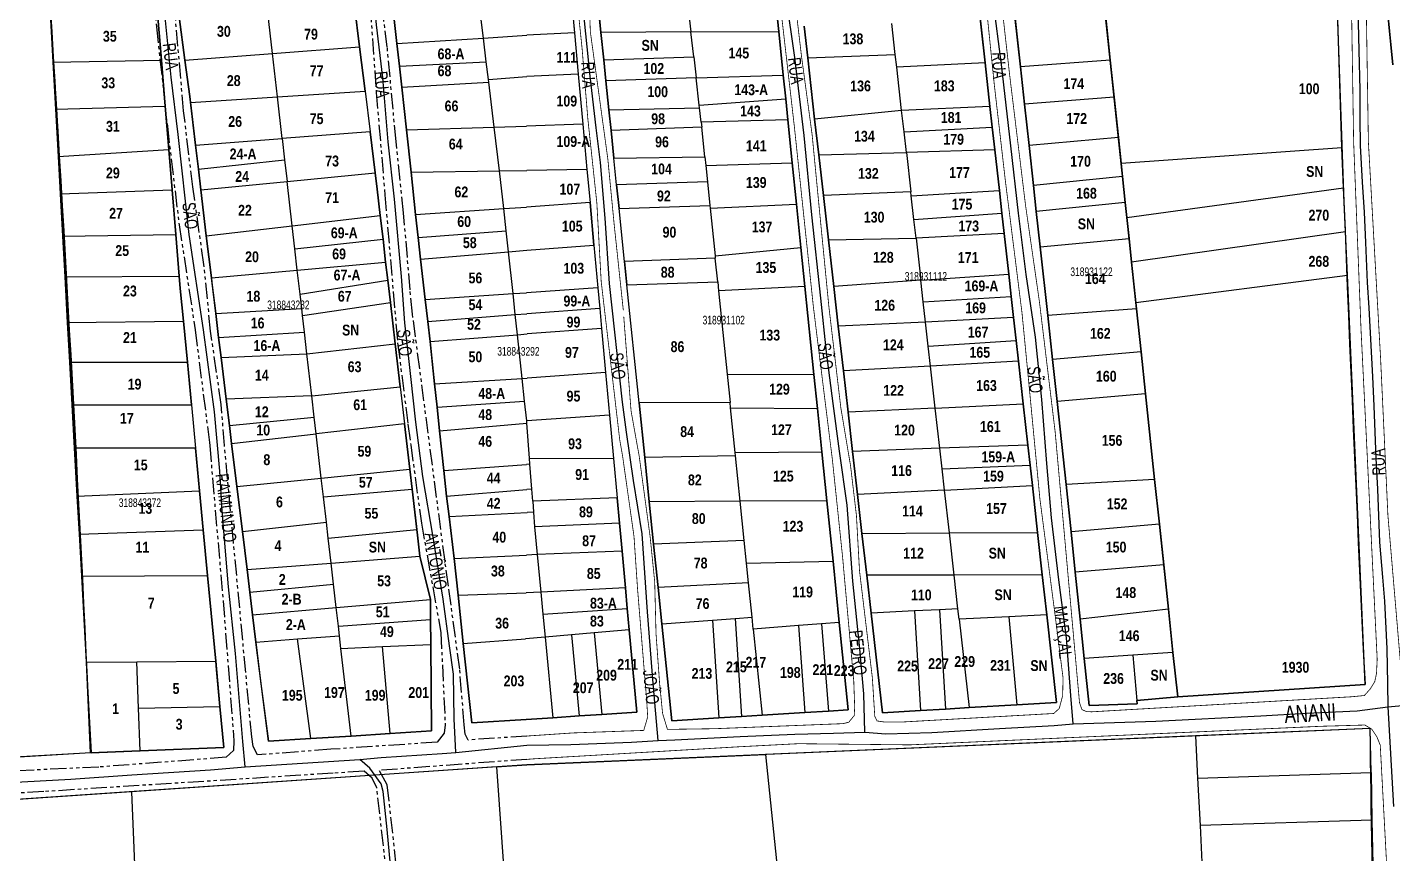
# Model space of a CAD drawing. Extents: x 204834 to 208707, y 4853033 to 4855981.
# Drawn here: x 206840 to 207156, y 4854314 to 4854505.3 of the extents above; entities that cross this region are included whole.
import ezdxf
from ezdxf.enums import TextEntityAlignment as Align

# ---------------------------------------------------------------- set-up
doc = ezdxf.new("R2010")
doc.units = 0
doc.header["$LTSCALE"] = 1.5
doc.header["$MEASUREMENT"] = 0
doc.linetypes.add('PHANTOMX2', pattern=[5, 2.5, -0.5, 0.5, -0.5, 0.5, -0.5])
for name, color, linetype in [('CD-MALHA-LOTES', 40, 'CONTINUOUS'), ('CD_TXT_QUADRA', 7, 'CONTINUOUS'), ('RU-QUADRAS', 6, 'CONTINUOUS'), ('SV-EIXO-RUA-N-PAV', 6, 'CONTINUOUS'), ('SV-RUA-NAO-PAV-S-GUIA-C-GUIA', 7, 'PHANTOMX2'), ('SV-TXT-RUA-N-PAV-S-GUIA-C-GUIA', 7, 'CONTINUOUS'), ('Th_NmrPort', 7, 'CONTINUOUS')]:
    doc.layers.add(name, color=color, linetype=linetype)
doc.styles.add('ARIAL', font='ARIAL.TTF')
doc.styles.get("Standard").update_dxf_attribs({"font": 'swisscbo.ttf'})

msp = doc.modelspace()

# ---------------------------------------------------------------- linework, layer by layer
at = {"layer": 'CD-MALHA-LOTES', "linetype": 'Continuous'}
for p, q in [((207061.71, 4854497.03), (207059.46, 4854517.22)), ((207154.19, 4854516.25), (207156.07, 4854496.57)), ((206965.89, 4854512.33), (206966.66, 4854503.97)), ((206971.73, 4854514.39), (206972.79, 4854504.09)), ((206992.42, 4854514.39), (206993.6, 4854504.21)), ((207013.95, 4854504.33), (207012.92, 4854514.39)), ((207067.92, 4854514.01), (207069.88, 4854496.12)), ((207144.3, 4854477.49), (207143.17, 4854512.18)), ((206916.93, 4854500.74), (206915.76, 4854510.18)), ((206924.5, 4854511.28), (206925.57, 4854501.53)), ((206945.57, 4854502.79), (206944.55, 4854511.22)), ((207090.66, 4854497.63), (207089.46, 4854508.98)), ((206845.37, 4854507.05), (206845.92, 4854497.19)), ((206871.05, 4854497.64), (206870.23, 4854507.62)), ((206875.17, 4854507.7), (206876.5, 4854497.65)), ((206896.73, 4854499.2), (206895.65, 4854508.61)), ((207019.8, 4854505.57), (207020.64, 4854498.19)), ((207040.92, 4854498.95), (207040.11, 4854506.13)), ((206925.57, 4854501.53), (206945.57, 4854502.79)), ((206945.57, 4854502.79), (206955.65, 4854503.42)), ((206946.24, 4854497.29), (206945.57, 4854502.79)), ((206966.66, 4854503.97), (206955.65, 4854503.42)), ((206966.66, 4854503.97), (206967.53, 4854494.45)), ((206993.6, 4854504.21), (206972.79, 4854504.09)), ((206972.79, 4854504.09), (206973.45, 4854497.71)), ((206993.6, 4854504.21), (207013.95, 4854504.33)), ((206994.27, 4854498.42), (206993.6, 4854504.21)), ((207014.98, 4854494.23), (207013.95, 4854504.33)), ((206896.73, 4854499.2), (206916.93, 4854500.74)), ((206918.2, 4854490.46), (206916.93, 4854500.74)), ((206925.57, 4854501.53), (206926.15, 4854496.26)), ((206845.92, 4854497.19), (206871.05, 4854497.64)), ((206845.92, 4854497.19), (206846.52, 4854486.3)), ((206871.93, 4854487.03), (206871.05, 4854497.64)), ((206876.5, 4854497.65), (206896.73, 4854499.2)), ((206876.5, 4854497.65), (206877.6, 4854489.29)), ((206897.89, 4854489.15), (206896.73, 4854499.2)), ((206926.15, 4854496.26), (206946.24, 4854497.29)), ((206926.15, 4854496.26), (206926.68, 4854491.39)), ((206946.74, 4854493.21), (206946.24, 4854497.29)), ((206973.45, 4854497.71), (206994.27, 4854498.42)), ((206973.45, 4854497.71), (206973.95, 4854492.85)), ((206994.27, 4854498.42), (206994.83, 4854493.55)), ((207020.64, 4854498.19), (207040.92, 4854498.95)), ((207020.64, 4854498.19), (207022.25, 4854484.04)), ((207041.25, 4854496.03), (207040.92, 4854498.95)), ((207061.71, 4854497.03), (207041.25, 4854496.03)), ((207062.84, 4854486.95), (207061.71, 4854497.03)), ((207090.66, 4854497.63), (207069.88, 4854496.12)), ((207069.88, 4854496.12), (207070.83, 4854487.49)), ((207091.57, 4854489.09), (207090.66, 4854497.63)), ((206946.74, 4854493.21), (206955.63, 4854493.86)), ((206946.82, 4854492.55), (206946.74, 4854493.21)), ((206967.53, 4854494.45), (206955.63, 4854493.86)), ((206967.53, 4854494.45), (206968.6, 4854482.83)), ((206994.83, 4854493.55), (206973.95, 4854492.85)), ((206994.83, 4854493.55), (207014.98, 4854494.23)), ((206995.56, 4854487.25), (206994.83, 4854493.55)), ((207015.55, 4854488.7), (207014.98, 4854494.23)), ((207042.39, 4854485.99), (207041.25, 4854496.03)), ((206897.89, 4854489.15), (206918.2, 4854490.46)), ((206918.2, 4854490.46), (206919.36, 4854481.09)), ((206926.68, 4854491.39), (206946.82, 4854492.55)), ((206926.68, 4854491.39), (206927.76, 4854481.52)), ((206948.08, 4854482.16), (206946.82, 4854492.55)), ((206973.95, 4854492.85), (206974.63, 4854486.19)), ((206846.52, 4854486.3), (206871.93, 4854487.03)), ((206872.77, 4854476.99), (206871.93, 4854487.03)), ((206877.6, 4854489.29), (206877.77, 4854487.86)), ((206877.77, 4854487.86), (206897.89, 4854489.15)), ((206877.77, 4854487.86), (206878.95, 4854477.98)), ((206899, 4854479.52), (206897.89, 4854489.15)), ((206974.63, 4854486.19), (206995.63, 4854486.66)), ((206995.56, 4854487.25), (207015.55, 4854488.7)), ((206995.63, 4854486.66), (206995.56, 4854487.25)), ((206996.02, 4854483.28), (206995.63, 4854486.66)), ((207016.05, 4854483.83), (207015.55, 4854488.7)), ((207062.84, 4854486.95), (207042.39, 4854485.99)), ((207063.37, 4854482.19), (207062.84, 4854486.95)), ((207091.57, 4854489.09), (207070.83, 4854487.49)), ((207070.83, 4854487.49), (207071.88, 4854477.89)), ((207092.56, 4854479.76), (207091.57, 4854489.09)), ((206846.52, 4854486.3), (206847.13, 4854475.4)), ((206974.63, 4854486.19), (206975.13, 4854481.38)), ((207016.05, 4854483.83), (206996.02, 4854483.28)), ((207017.06, 4854473.94), (207016.05, 4854483.83)), ((207042.39, 4854485.99), (207022.25, 4854484.04)), ((207022.25, 4854484.04), (207023.2, 4854475.75)), ((207042.94, 4854481.1), (207042.39, 4854485.99)), ((206919.36, 4854481.09), (206899, 4854479.52)), ((206920.53, 4854471.58), (206919.36, 4854481.09)), ((206927.76, 4854481.52), (206948.08, 4854482.16)), ((206927.76, 4854481.52), (206928.83, 4854471.74)), ((206948.08, 4854482.16), (206955.59, 4854482.4)), ((206949.3, 4854472.06), (206948.08, 4854482.16)), ((206968.6, 4854482.83), (206955.59, 4854482.4)), ((206968.6, 4854482.83), (206969.56, 4854472.38)), ((206996.15, 4854482.16), (206975.13, 4854481.38)), ((206975.13, 4854481.38), (206975.79, 4854474.97)), ((206996.02, 4854483.28), (206996.15, 4854482.16)), ((206996.85, 4854475.27), (206996.15, 4854482.16)), ((207042.94, 4854481.1), (207063.37, 4854482.19)), ((207043.48, 4854476.32), (207042.94, 4854481.1)), ((207063.96, 4854476.91), (207063.37, 4854482.19)), ((206878.95, 4854477.98), (206899, 4854479.52)), ((206878.95, 4854477.98), (206879.61, 4854472.43)), ((206899, 4854479.52), (206899.57, 4854474.56)), ((207092.56, 4854479.76), (207071.88, 4854477.89)), ((207071.88, 4854477.89), (207072.89, 4854468.65)), ((207093.18, 4854473.85), (207092.56, 4854479.76)), ((207093.18, 4854473.85), (207144.3, 4854477.49)), ((207144.3, 4854477.4), (207144.3, 4854477.49)), ((207144.7, 4854468.12), (207144.3, 4854477.4)), ((206847.13, 4854475.4), (206872.77, 4854476.99)), ((206847.13, 4854475.4), (206847.61, 4854466.76)), ((206873.54, 4854467.66), (206872.77, 4854476.99)), ((206879.61, 4854472.43), (206899.57, 4854474.56)), ((206899.57, 4854474.56), (206900.14, 4854469.6)), ((206975.79, 4854474.97), (206996.85, 4854475.27)), ((206976.42, 4854468.83), (206975.79, 4854474.97)), ((206996.85, 4854475.27), (206997.05, 4854473.32)), ((207023.2, 4854475.75), (207043.48, 4854476.32)), ((207023.2, 4854475.75), (207024.27, 4854466.36)), ((207063.96, 4854476.91), (207043.48, 4854476.32)), ((207043.48, 4854476.32), (207044.51, 4854467.21)), ((207065.01, 4854467.49), (207063.96, 4854476.91)), ((206879.61, 4854472.43), (206880.18, 4854467.66)), ((206900.14, 4854469.6), (206920.53, 4854471.58)), ((206921, 4854467.79), (206920.53, 4854471.58)), ((206928.83, 4854471.74), (206949.3, 4854472.06)), ((206928.83, 4854471.74), (206929.9, 4854461.98)), ((206949.3, 4854472.06), (206955.64, 4854472.16)), ((206950.33, 4854463.33), (206949.3, 4854472.06)), ((206969.56, 4854472.38), (206955.64, 4854472.16)), ((206969.56, 4854472.38), (206970.26, 4854464.7)), ((206997.05, 4854473.32), (207017.06, 4854473.94)), ((206997.05, 4854473.32), (206997.44, 4854469.52)), ((207018.04, 4854464.36), (207017.06, 4854473.94)), ((207093.51, 4854470.77), (207093.18, 4854473.85)), ((206847.61, 4854466.76), (206873.54, 4854467.66)), ((206874.39, 4854457.35), (206873.54, 4854467.66)), ((206880.18, 4854467.66), (206900.14, 4854469.6)), ((206880.18, 4854467.66), (206881.45, 4854457.03)), ((206901.32, 4854459.34), (206900.14, 4854469.6)), ((206921.71, 4854461.72), (206921, 4854467.79)), ((206997.44, 4854469.52), (206976.42, 4854468.83)), ((206976.42, 4854468.83), (206976.98, 4854463.34)), ((206997.44, 4854469.52), (206998, 4854464.03)), ((207093.51, 4854470.77), (207072.89, 4854468.65)), ((207072.89, 4854468.65), (207073.56, 4854462.63)), ((207094.15, 4854464.74), (207093.51, 4854470.77)), ((207094.52, 4854461.27), (207144.7, 4854468.12)), ((207145.14, 4854457.93), (207144.7, 4854468.12)), ((206847.61, 4854466.76), (206848.15, 4854456.9)), ((206970.26, 4854464.7), (206955.59, 4854463.67)), ((206971.17, 4854454.88), (206970.26, 4854464.7)), ((207044.51, 4854467.21), (207024.27, 4854466.36)), ((207024.27, 4854466.36), (207025.45, 4854456.07)), ((207044.61, 4854466.29), (207044.51, 4854467.21)), ((207044.61, 4854466.29), (207065.01, 4854467.49)), ((207045.24, 4854460.79), (207044.61, 4854466.29)), ((207065.6, 4854462.24), (207065.01, 4854467.49)), ((207094.15, 4854464.74), (207073.56, 4854462.63)), ((207094.52, 4854461.27), (207094.15, 4854464.74)), ((206901.32, 4854459.34), (206921.71, 4854461.72)), ((206922.35, 4854456.22), (206921.71, 4854461.72)), ((206929.9, 4854461.98), (206950.33, 4854463.33)), ((206929.9, 4854461.98), (206930.49, 4854456.64)), ((206950.33, 4854463.33), (206955.59, 4854463.67)), ((206950.88, 4854458.19), (206950.33, 4854463.33)), ((206976.98, 4854463.34), (206998, 4854464.03)), ((206978.25, 4854451.04), (206976.98, 4854463.34)), ((206998, 4854464.03), (206998.07, 4854463.38)), ((206998.07, 4854463.38), (207018.04, 4854464.36)), ((206998.07, 4854463.38), (206999.2, 4854452.35)), ((207019.07, 4854454.32), (207018.04, 4854464.36)), ((207045.24, 4854460.79), (207065.6, 4854462.24)), ((207066.12, 4854457.57), (207065.6, 4854462.24)), ((207073.56, 4854462.63), (207074.46, 4854454.44)), ((206881.45, 4854457.03), (206901.32, 4854459.34)), ((206901.94, 4854454.02), (206901.32, 4854459.34)), ((206930.49, 4854456.64), (206950.88, 4854458.19)), ((206951.4, 4854453.33), (206950.88, 4854458.19)), ((207045.73, 4854456.44), (207045.24, 4854460.79)), ((207095.04, 4854456.38), (207094.52, 4854461.27)), ((206848.15, 4854456.9), (206874.39, 4854457.35)), ((206848.15, 4854456.9), (206848.67, 4854447.54)), ((206875.19, 4854447.69), (206874.39, 4854457.35)), ((206881.45, 4854457.03), (206882.62, 4854447.25)), ((206901.94, 4854454.02), (206922.35, 4854456.22)), ((206922.96, 4854450.94), (206922.35, 4854456.22)), ((206930.49, 4854456.64), (206931.06, 4854451.63)), ((207025.45, 4854456.07), (207045.73, 4854456.44)), ((207025.45, 4854456.07), (207026.67, 4854445.31)), ((207066.12, 4854457.57), (207045.73, 4854456.44)), ((207045.73, 4854456.44), (207046.83, 4854446.71)), ((207067.17, 4854448.13), (207066.12, 4854457.57)), ((207074.46, 4854454.44), (207095.04, 4854456.38)), ((207095.62, 4854450.88), (207095.04, 4854456.38)), ((207145.14, 4854457.93), (207095.62, 4854450.88)), ((207145.57, 4854447.93), (207145.14, 4854457.93)), ((206902.51, 4854449.07), (206901.94, 4854454.02)), ((206931.06, 4854451.63), (206951.4, 4854453.33)), ((206951.4, 4854453.33), (206955.62, 4854453.68)), ((206952.44, 4854443.63), (206951.4, 4854453.33)), ((206955.62, 4854453.68), (206971.17, 4854454.88)), ((206971.17, 4854454.88), (206972.08, 4854444.97)), ((206999.2, 4854452.35), (207019.07, 4854454.32)), ((206999.2, 4854452.35), (206999.25, 4854451.81)), ((207020, 4854445.27), (207019.07, 4854454.32)), ((207074.46, 4854454.44), (207076.2, 4854438.53)), ((206882.62, 4854447.25), (206902.51, 4854449.07)), ((206902.51, 4854449.07), (206922.96, 4854450.94)), ((206903.15, 4854443.49), (206902.51, 4854449.07)), ((206923.45, 4854446.75), (206922.96, 4854450.94)), ((206931.06, 4854451.63), (206932.12, 4854442.29)), ((206999.25, 4854451.81), (206978.25, 4854451.04)), ((206978.25, 4854451.04), (206978.8, 4854445.64)), ((206999.81, 4854446.34), (206999.25, 4854451.81)), ((207096.6, 4854441.55), (207095.62, 4854450.88)), ((206848.67, 4854447.54), (206875.19, 4854447.69)), ((206848.67, 4854447.54), (206849.26, 4854436.94)), ((206875.43, 4854444.83), (206875.19, 4854447.69)), ((206882.62, 4854447.25), (206882.74, 4854446.23)), ((206882.74, 4854446.23), (206883.62, 4854439)), ((206903.15, 4854443.49), (206923.45, 4854446.75)), ((206924.06, 4854441.55), (206923.45, 4854446.75)), ((206978.8, 4854445.64), (206999.81, 4854446.34)), ((206981.61, 4854418.38), (206978.8, 4854445.64)), ((206999.81, 4854446.34), (207000.03, 4854444.24)), ((207046.83, 4854446.71), (207026.67, 4854445.31)), ((207046.83, 4854446.71), (207067.17, 4854448.13)), ((207047.39, 4854441.76), (207046.83, 4854446.71)), ((207067.75, 4854442.95), (207067.17, 4854448.13)), ((207096.6, 4854441.55), (207145.57, 4854447.93)), ((207149.65, 4854353.15), (207145.57, 4854447.93)), ((206876.15, 4854437.23), (206875.43, 4854444.83)), ((206903.53, 4854440.18), (206903.15, 4854443.49)), ((206932.12, 4854442.29), (206952.44, 4854443.63)), ((206952.44, 4854443.63), (206955.59, 4854443.84)), ((206952.96, 4854438.77), (206952.44, 4854443.63)), ((206972.08, 4854444.97), (206955.59, 4854443.84)), ((206972.08, 4854444.97), (206972.51, 4854440.21)), ((207020, 4854445.27), (207000.03, 4854444.24)), ((207000.03, 4854444.24), (207002, 4854425.01)), ((207022.08, 4854424.87), (207020, 4854445.27)), ((207026.67, 4854445.31), (207027.73, 4854436.06)), ((207047.39, 4854441.76), (207067.75, 4854442.95)), ((207068.3, 4854438.08), (207067.75, 4854442.95)), ((206883.62, 4854439), (206903.53, 4854440.18)), ((206903.72, 4854438.54), (206903.53, 4854440.18)), ((206903.72, 4854438.54), (206924.06, 4854441.55)), ((206925.17, 4854432.02), (206924.06, 4854441.55)), ((206932.12, 4854442.29), (206932.71, 4854437.18)), ((206972.51, 4854440.21), (206955.66, 4854438.98)), ((206972.51, 4854440.21), (206972.94, 4854435.54)), ((207047.92, 4854437.06), (207047.39, 4854441.76)), ((207096.76, 4854440.11), (207076.2, 4854438.53)), ((207096.76, 4854440.11), (207096.6, 4854441.55)), ((207097.81, 4854430.14), (207096.76, 4854440.11)), ((206849.26, 4854436.94), (206876.15, 4854437.23)), ((206849.26, 4854436.94), (206849.77, 4854427.73)), ((206877.06, 4854427.73), (206876.15, 4854437.23)), ((206883.62, 4854439), (206884.3, 4854433.49)), ((206904.16, 4854434.7), (206903.72, 4854438.54)), ((206932.71, 4854437.18), (206952.96, 4854438.77)), ((206932.71, 4854437.18), (206933.24, 4854432.53)), ((206952.96, 4854438.77), (206955.66, 4854438.98)), ((206953.46, 4854434.11), (206952.96, 4854438.77)), ((207047.92, 4854437.06), (207027.73, 4854436.06)), ((207027.73, 4854436.06), (207028.9, 4854425.78)), ((207068.3, 4854438.08), (207047.92, 4854437.06)), ((207048.55, 4854431.5), (207047.92, 4854437.06)), ((207068.89, 4854432.79), (207068.3, 4854438.08)), ((207076.2, 4854438.53), (207077.32, 4854428.39)), ((206884.3, 4854433.49), (206904.16, 4854434.7)), ((206884.3, 4854433.49), (206884.87, 4854428.83)), ((206904.74, 4854429.69), (206904.16, 4854434.7)), ((206933.24, 4854432.53), (206953.46, 4854434.11)), ((206953.46, 4854434.11), (206955.72, 4854434.29)), ((206954.55, 4854423.97), (206953.46, 4854434.11)), ((206972.94, 4854435.54), (206955.72, 4854434.29)), ((206972.94, 4854435.54), (206973.88, 4854425.36)), ((206904.74, 4854429.69), (206925.17, 4854432.02)), ((206926.34, 4854422.02), (206925.17, 4854432.02)), ((206933.24, 4854432.53), (206933.6, 4854429.35)), ((207048.55, 4854431.5), (207068.89, 4854432.79)), ((207049.07, 4854426.87), (207048.55, 4854431.5)), ((207069.43, 4854427.96), (207068.89, 4854432.79)), ((207097.81, 4854430.14), (207077.32, 4854428.39)), ((207098.84, 4854420.44), (207097.81, 4854430.14)), ((206849.77, 4854427.73), (206877.06, 4854427.73)), ((206849.77, 4854427.73), (206850.32, 4854417.9)), ((206877.99, 4854417.9), (206877.06, 4854427.73)), ((206884.87, 4854428.83), (206904.74, 4854429.69)), ((206884.87, 4854428.83), (206886.04, 4854419.23)), ((206905.85, 4854419.98), (206904.74, 4854429.69)), ((206933.6, 4854429.35), (206934.3, 4854422.71)), ((207049.07, 4854426.87), (207028.9, 4854425.78)), ((207069.43, 4854427.96), (207049.07, 4854426.87)), ((207050.18, 4854417.13), (207049.07, 4854426.87)), ((207070.53, 4854418.09), (207069.43, 4854427.96)), ((207077.32, 4854428.39), (207078.38, 4854418.69)), ((206934.3, 4854422.71), (206954.55, 4854423.97)), ((206954.55, 4854423.97), (206955.7, 4854424.04)), ((206955.11, 4854418.7), (206954.55, 4854423.97)), ((206973.88, 4854425.36), (206955.7, 4854424.04)), ((206973.88, 4854425.36), (206974.79, 4854415.46)), ((207002, 4854425.01), (207002.67, 4854418.46)), ((207002, 4854425.01), (207022.08, 4854424.87)), ((207022.88, 4854417.05), (207022.08, 4854424.87)), ((207028.9, 4854425.78), (207030, 4854416.17)), ((206905.85, 4854419.98), (206926.34, 4854422.02)), ((206926.34, 4854422.02), (206927.33, 4854413.48)), ((206934.3, 4854422.71), (206934.87, 4854417.35)), ((207098.84, 4854420.44), (207078.38, 4854418.69)), ((207100.94, 4854400.62), (207098.84, 4854420.44)), ((206850.32, 4854417.9), (206877.99, 4854417.9)), ((206850.32, 4854417.9), (206850.88, 4854407.88)), ((206877.99, 4854417.9), (206878.94, 4854407.88)), ((206905.85, 4854419.98), (206886.04, 4854419.23)), ((206886.04, 4854419.23), (206886.79, 4854413.14)), ((206906.42, 4854415.03), (206905.85, 4854419.98)), ((206934.87, 4854417.35), (206955.11, 4854418.7)), ((206934.87, 4854417.35), (206935.45, 4854411.88)), ((206955.62, 4854414.19), (206955.11, 4854418.7)), ((207002.67, 4854418.46), (206981.61, 4854418.38)), ((206981.61, 4854418.38), (206982.91, 4854405.72)), ((207002.8, 4854417.19), (207002.67, 4854418.46)), ((207003.86, 4854406.82), (207002.8, 4854417.19)), ((207002.8, 4854417.19), (207022.88, 4854417.05)), ((207050.18, 4854417.13), (207030, 4854416.17)), ((207050.18, 4854417.13), (207070.53, 4854418.09)), ((207051.23, 4854407.83), (207050.18, 4854417.13)), ((207071.59, 4854408.55), (207070.53, 4854418.09)), ((207078.38, 4854418.69), (207080.5, 4854399.42)), ((206886.79, 4854413.14), (206906.42, 4854415.03)), ((206906.87, 4854411.15), (206906.42, 4854415.03)), ((206974.79, 4854415.46), (206955.62, 4854414.19)), ((206955.66, 4854413.65), (206955.62, 4854414.19)), ((206974.79, 4854415.46), (206975.69, 4854405.44)), ((207023.91, 4854407.03), (207022.88, 4854417.05)), ((207030, 4854416.17), (207031.03, 4854407.12)), ((206886.79, 4854413.14), (206887.3, 4854408.92)), ((206887.3, 4854408.92), (206906.87, 4854411.15)), ((206927.33, 4854413.48), (206906.87, 4854411.15)), ((206908.05, 4854400.92), (206906.87, 4854411.15)), ((206928.56, 4854402.96), (206927.33, 4854413.48)), ((206935.45, 4854411.88), (206955.66, 4854413.65)), ((206935.45, 4854411.88), (206936.43, 4854402.66)), ((206956.26, 4854405.55), (206955.66, 4854413.65)), ((206878.94, 4854407.88), (206850.88, 4854407.88)), ((206850.88, 4854407.88), (206851.49, 4854396.77)), ((206879.88, 4854398.01), (206878.94, 4854407.88)), ((206887.3, 4854408.92), (206888.52, 4854398.98)), ((207051.23, 4854407.83), (207031.03, 4854407.12)), ((207071.59, 4854408.55), (207051.23, 4854407.83)), ((207051.77, 4854403.06), (207051.23, 4854407.83)), ((207072.11, 4854403.89), (207071.59, 4854408.55)), ((206956.36, 4854404.14), (206956.26, 4854405.55)), ((206956.26, 4854405.55), (206975.69, 4854405.44)), ((206975.69, 4854405.44), (206976.53, 4854396.37)), ((207003.93, 4854406.09), (206982.91, 4854405.72)), ((206982.91, 4854405.72), (206983.96, 4854395.47)), ((207003.86, 4854406.82), (207023.91, 4854407.03)), ((207003.93, 4854406.09), (207003.86, 4854406.82)), ((207005.01, 4854395.59), (207003.93, 4854406.09)), ((207025.07, 4854395.7), (207023.91, 4854407.03)), ((207031.03, 4854407.12), (207032.17, 4854397.16)), ((206908.05, 4854400.92), (206928.56, 4854402.96)), ((206929.09, 4854398.37), (206928.56, 4854402.96)), ((206936.43, 4854402.66), (206955.54, 4854404.08)), ((206936.43, 4854402.66), (206937.06, 4854396.73)), ((206956.36, 4854404.14), (206955.54, 4854404.08)), ((206956.78, 4854398.4), (206956.36, 4854404.14)), ((207051.77, 4854403.06), (207072.11, 4854403.89)), ((207052.32, 4854398.17), (207051.77, 4854403.06)), ((207072.64, 4854399.2), (207072.11, 4854403.89)), ((206888.52, 4854398.98), (206908.05, 4854400.92)), ((206888.52, 4854398.98), (206889.79, 4854388.57)), ((206908.55, 4854396.61), (206908.05, 4854400.92)), ((206908.55, 4854396.61), (206929.09, 4854398.37)), ((206930.18, 4854389.04), (206929.09, 4854398.37)), ((206937.06, 4854396.73), (206955.62, 4854398.26)), ((206956.78, 4854398.4), (206955.62, 4854398.26)), ((206956.99, 4854395.58), (206956.78, 4854398.4)), ((207052.32, 4854398.17), (207032.17, 4854397.16)), ((207052.32, 4854398.17), (207072.64, 4854399.2)), ((207053.45, 4854388.22), (207052.32, 4854398.17)), ((207073.85, 4854388.37), (207072.64, 4854399.2)), ((207100.94, 4854400.62), (207080.5, 4854399.42)), ((207080.5, 4854399.42), (207081.62, 4854388.49)), ((207102.04, 4854390.23), (207100.94, 4854400.62)), ((206851.49, 4854396.77), (206879.88, 4854398.01)), ((206851.49, 4854396.77), (206851.98, 4854387.93)), ((206880.74, 4854388.97), (206879.88, 4854398.01)), ((206909.23, 4854390.74), (206908.55, 4854396.61)), ((206937.06, 4854396.73), (206937.64, 4854392.01)), ((206976.53, 4854396.37), (206956.99, 4854395.58)), ((206956.99, 4854395.58), (206957.18, 4854393.05)), ((206977.07, 4854390.49), (206976.53, 4854396.37)), ((207005.01, 4854395.59), (206983.96, 4854395.47)), ((206983.96, 4854395.47), (206984.97, 4854385.64)), ((207025.07, 4854395.7), (207005.01, 4854395.59)), ((207005.95, 4854386.45), (207005.01, 4854395.59)), ((207026.51, 4854381.68), (207025.07, 4854395.7)), ((207032.17, 4854397.16), (207033.21, 4854388.08)), ((206937.64, 4854392.01), (206955.7, 4854392.95)), ((206937.64, 4854392.01), (206938.82, 4854382.32)), ((206957.18, 4854393.05), (206955.7, 4854392.95)), ((206957.18, 4854393.05), (206957.43, 4854389.67)), ((206851.98, 4854387.93), (206880.74, 4854388.97)), ((206881.75, 4854378.39), (206880.74, 4854388.97)), ((206889.79, 4854388.57), (206909.23, 4854390.74)), ((206909.66, 4854387.01), (206909.23, 4854390.74)), ((206909.66, 4854387.01), (206930.18, 4854389.04)), ((206930.33, 4854387.75), (206930.18, 4854389.04)), ((206977.07, 4854390.49), (206957.43, 4854389.67)), ((206957.43, 4854389.67), (206958.05, 4854383.22)), ((206977.67, 4854383.98), (206977.07, 4854390.49)), ((207102.04, 4854390.23), (207081.62, 4854388.49)), ((207103.04, 4854380.82), (207102.04, 4854390.23)), ((206851.98, 4854387.93), (206852.52, 4854378.26)), ((206889.79, 4854388.57), (206890.87, 4854379.74)), ((206910.32, 4854381.25), (206909.66, 4854387.01)), ((206930.88, 4854382.84), (206930.33, 4854387.75)), ((207005.95, 4854386.45), (206984.97, 4854385.64)), ((206984.97, 4854385.64), (206986, 4854375.62)), ((207006.48, 4854381.25), (207005.95, 4854386.45)), ((207033.21, 4854388.08), (207053.45, 4854388.22)), ((207033.21, 4854388.08), (207034.31, 4854378.46)), ((207053.45, 4854388.22), (207073.85, 4854388.37)), ((207054.55, 4854378.49), (207053.45, 4854388.22)), ((207074.95, 4854378.53), (207073.85, 4854388.37)), ((207081.62, 4854388.49), (207082.58, 4854379.17)), ((206910.32, 4854381.25), (206930.88, 4854382.84)), ((206933.31, 4854372.85), (206930.88, 4854382.84)), ((206938.82, 4854382.32), (206955.57, 4854383.09)), ((206938.82, 4854382.32), (206939.73, 4854373.85)), ((206958.05, 4854383.22), (206955.57, 4854383.09)), ((206977.67, 4854383.98), (206958.05, 4854383.22)), ((206958.05, 4854383.22), (206958.88, 4854374.53)), ((206978.45, 4854375.51), (206977.67, 4854383.98)), ((206890.87, 4854379.74), (206910.32, 4854381.25)), ((206890.87, 4854379.74), (206891.51, 4854374.5)), ((206910.88, 4854376.41), (206910.32, 4854381.25)), ((207006.48, 4854381.25), (207026.51, 4854381.68)), ((207006.95, 4854376.67), (207006.48, 4854381.25)), ((207027.96, 4854367.49), (207026.51, 4854381.68)), ((207103.04, 4854380.82), (207082.58, 4854379.17)), ((207082.58, 4854379.17), (207083.7, 4854368.25)), ((207104.12, 4854370.6), (207103.04, 4854380.82)), ((206852.52, 4854378.26), (206881.75, 4854378.39)), ((206852.52, 4854378.26), (206853.63, 4854358.29)), ((206883.63, 4854358.57), (206881.75, 4854378.39)), ((206891.51, 4854374.5), (206910.88, 4854376.41)), ((206911.51, 4854370.97), (206910.88, 4854376.41)), ((207006.95, 4854376.67), (206986, 4854375.62)), ((207007.76, 4854368.7), (207006.95, 4854376.67)), ((207054.55, 4854378.49), (207034.31, 4854378.46)), ((207034.31, 4854378.46), (207035.3, 4854369.7)), ((207074.95, 4854378.53), (207054.55, 4854378.49)), ((207055.43, 4854370.65), (207054.55, 4854378.49)), ((207075.98, 4854369.24), (207074.95, 4854378.53)), ((206891.51, 4854374.5), (206892.15, 4854369.3)), ((206911.51, 4854370.97), (206933.31, 4854372.85)), ((206933.35, 4854368.18), (206933.31, 4854372.85)), ((206939.73, 4854373.85), (206955.48, 4854374.36)), ((206939.73, 4854373.85), (206940.92, 4854362.68)), ((206958.88, 4854374.53), (206955.48, 4854374.36)), ((206978.45, 4854375.51), (206958.88, 4854374.53)), ((206958.88, 4854374.53), (206959.36, 4854369.43)), ((206978.89, 4854370.74), (206978.45, 4854375.51)), ((206986, 4854375.62), (206986.87, 4854367.21)), ((206892.15, 4854369.3), (206911.51, 4854370.97)), ((206912.01, 4854366.63), (206911.51, 4854370.97)), ((206959.36, 4854369.43), (206978.89, 4854370.74)), ((206979.35, 4854365.78), (206978.89, 4854370.74)), ((207045.34, 4854370.18), (207035.3, 4854369.7)), ((207035.3, 4854369.7), (207037.94, 4854346.62)), ((207051.15, 4854370.45), (207045.34, 4854370.18)), ((207045.34, 4854370.18), (207046.72, 4854347.13)), ((207055.43, 4854370.65), (207051.15, 4854370.45)), ((207051.15, 4854370.45), (207052.52, 4854347.47)), ((207055.7, 4854368.28), (207055.43, 4854370.65)), ((207104.12, 4854370.6), (207083.7, 4854368.25)), ((207105.19, 4854360.56), (207104.12, 4854370.6)), ((206892.15, 4854369.3), (206892.92, 4854362.96)), ((206912.01, 4854366.63), (206933.35, 4854368.18)), ((206912.27, 4854364.43), (206912.01, 4854366.63)), ((206933.4, 4854362.43), (206933.35, 4854368.18)), ((206959.36, 4854369.43), (206959.87, 4854364.14)), ((206986.87, 4854367.21), (206998.62, 4854368.05)), ((206986.87, 4854367.21), (206989.18, 4854344.72)), ((206998.62, 4854368.05), (207003.83, 4854368.42)), ((206998.62, 4854368.05), (207000.1, 4854345.41)), ((207003.83, 4854368.42), (207007.76, 4854368.7)), ((207003.83, 4854368.42), (207005.32, 4854345.73)), ((207008.04, 4854365.98), (207007.76, 4854368.7)), ((207018.48, 4854366.77), (207008.04, 4854365.98)), ((207023.85, 4854367.18), (207018.48, 4854366.77)), ((207018.48, 4854366.77), (207019.99, 4854346.65)), ((207027.96, 4854367.49), (207023.85, 4854367.18)), ((207023.85, 4854367.18), (207025.46, 4854347)), ((207030.03, 4854347.29), (207027.96, 4854367.49)), ((207067.18, 4854368.82), (207055.7, 4854368.28)), ((207055.7, 4854368.28), (207058.02, 4854347.79)), ((207075.98, 4854369.24), (207067.18, 4854368.82)), ((207067.18, 4854368.82), (207069.08, 4854348.44)), ((207078.25, 4854348.97), (207075.98, 4854369.24)), ((207083.7, 4854368.25), (207084.64, 4854359.18)), ((206892.92, 4854362.96), (206902.54, 4854363.69)), ((206902.54, 4854363.69), (206912.27, 4854364.43)), ((206905.67, 4854340.65), (206902.54, 4854363.69)), ((206912.61, 4854361.46), (206912.27, 4854364.43)), ((206940.92, 4854362.68), (206955.29, 4854363.75)), ((206959.87, 4854364.14), (206955.29, 4854363.75)), ((206965.99, 4854364.65), (206959.87, 4854364.14)), ((206959.87, 4854364.14), (206961.65, 4854345.45)), ((206971.19, 4854365.09), (206965.99, 4854364.65)), ((206965.99, 4854364.65), (206967.78, 4854345.86)), ((206979.35, 4854365.78), (206971.19, 4854365.09)), ((206971.19, 4854365.09), (206973, 4854346.21)), ((206981.1, 4854346.76), (206979.35, 4854365.78)), ((207008.04, 4854365.98), (207010.08, 4854346.03)), ((206892.92, 4854362.96), (206894.09, 4854353.4)), ((206912.61, 4854361.46), (206922.22, 4854361.91)), ((206914.94, 4854341.23), (206912.61, 4854361.46)), ((206922.22, 4854361.91), (206933.4, 4854362.43)), ((206923.98, 4854341.79), (206922.22, 4854361.91)), ((206933.59, 4854342.39), (206933.4, 4854362.43)), ((206940.92, 4854362.68), (206942.87, 4854344.27)), ((207105.19, 4854360.56), (207095.88, 4854359.94)), ((207106.28, 4854350.26), (207105.19, 4854360.56)), ((206853.63, 4854358.29), (206865.37, 4854358.4)), ((206853.63, 4854358.29), (206854.79, 4854337.36)), ((206865.37, 4854358.4), (206883.63, 4854358.57)), ((206865.78, 4854347.68), (206865.37, 4854358.4)), ((206883.83, 4854356.52), (206883.63, 4854358.57)), ((207095.88, 4854359.94), (207084.64, 4854359.18)), ((207084.64, 4854359.18), (207085.76, 4854348.29)), ((207095.88, 4854359.94), (207096.82, 4854349.42)), ((206884.61, 4854348.07), (206883.83, 4854356.52)), ((206894.09, 4854353.4), (206895.88, 4854340.04)), ((207106.28, 4854350.26), (207149.65, 4854353.15)), ((206865.78, 4854347.68), (206884.61, 4854348.07)), ((206866.16, 4854337.8), (206865.78, 4854347.68)), ((206885.48, 4854338.53), (206884.61, 4854348.07)), ((207052.52, 4854347.47), (207058.02, 4854347.79)), ((207058.02, 4854347.79), (207069.08, 4854348.44)), ((207069.08, 4854348.44), (207078.25, 4854348.97)), ((207085.76, 4854348.29), (207096.89, 4854348.71)), ((207096.82, 4854349.42), (207106.28, 4854350.26)), ((207096.89, 4854348.71), (207096.82, 4854349.42)), ((206942.87, 4854344.27), (206955.47, 4854345.03)), ((206955.47, 4854345.03), (206961.65, 4854345.45)), ((206961.65, 4854345.45), (206967.78, 4854345.86)), ((206967.78, 4854345.86), (206973, 4854346.21)), ((206973, 4854346.21), (206981.1, 4854346.76)), ((206989.18, 4854344.72), (207000.1, 4854345.41)), ((207000.1, 4854345.41), (207005.32, 4854345.73)), ((207005.32, 4854345.73), (207010.08, 4854346.03)), ((207010.08, 4854346.03), (207019.99, 4854346.65)), ((207019.99, 4854346.65), (207025.46, 4854347)), ((207025.46, 4854347), (207030.03, 4854347.29)), ((207037.94, 4854346.62), (207046.72, 4854347.13)), ((207046.72, 4854347.13), (207052.52, 4854347.47)), ((206905.67, 4854340.65), (206914.94, 4854341.23)), ((206914.94, 4854341.23), (206923.98, 4854341.79)), ((206923.98, 4854341.79), (206933.59, 4854342.39)), ((206866.16, 4854337.8), (206885.48, 4854338.53)), ((206895.88, 4854340.04), (206905.67, 4854340.65)), ((206854.79, 4854337.36), (206791.1, 4854333.62)), ((206854.79, 4854337.36), (206866.16, 4854337.8))]:
    msp.add_line(p, q, dxfattribs=at)
at = {"layer": 'CD-MALHA-LOTES'}
for points in [[(207110.38, 4854341.24), (207010.89, 4854336.93)], [(207151.03, 4854332.82), (207150.83, 4854342.99), (207110.38, 4854341.24)], [(207110.38, 4854341.24), (207110.88, 4854331.47)], [(206948.59, 4854334.06), (206955.64, 4854334.54), (207010.89, 4854336.93)], [(207010.89, 4854336.93), (207020.92, 4854239.97)], [(206948.59, 4854334.06), (206864.11, 4854328.33)], [(206948.59, 4854334.06), (206955.43, 4854238.2)], [(207110.88, 4854331.47), (207151.03, 4854332.82)], [(207151.03, 4854332.82), (207151.25, 4854321.76)], [(207110.88, 4854331.47), (207111.45, 4854320.55)], [(206864.11, 4854328.33), (206615.9, 4854311.48), (206621.23, 4854219.62)], [(206864.11, 4854328.33), (206868.08, 4854233.34)], [(207151.25, 4854321.76), (207111.45, 4854320.55)], [(207111.45, 4854320.55), (207111.98, 4854310.34)], [(207151.25, 4854321.76), (207151.45, 4854311.59)]]:
    msp.add_lwpolyline(points, dxfattribs=at)
at = {"layer": 'RU-QUADRAS', "linetype": 'Continuous'}
msp.add_lwpolyline([(206599.7, 4854564.53), (206949.7, 4854575.52), (207082.25, 4854577.02), (207083.54, 4854564.81), (207141.49, 4854563.53, 0.005177), (207149.65, 4854353.15), (207106.28, 4854350.26), (207087.12, 4854531.04, -0.039561), (207037.78, 4854526.74, 0.021771), (206970.72, 4854524.22), (206964.8, 4854524.2), (206964.74, 4854524.81), (206844.57, 4854521.46, -0.004778), (206854.66, 4854337.36, -0.005514), (206610.31, 4854324.49, 0.003795)], format="xyb", close=True, dxfattribs=at)
for points in [[(207156.07, 4854496.57), (207154.19, 4854516.25), (207152.77, 4854557.5), (207153.02, 4854558.45), (207153.45, 4854559.33), (207154.04, 4854560.11), (207154.78, 4854560.76), (207155.63, 4854561.25), (207156.56, 4854561.57)], [(207059.46, 4854517.22), (207061.71, 4854497.03), (207062.84, 4854486.95), (207063.37, 4854482.19), (207063.96, 4854476.91), (207065.01, 4854467.49), (207065.6, 4854462.24), (207066.12, 4854457.57), (207067.17, 4854448.13), (207067.75, 4854442.95), (207068.3, 4854438.08), (207068.89, 4854432.79), (207069.43, 4854427.96), (207070.53, 4854418.09), (207071.59, 4854408.55), (207072.11, 4854403.89), (207072.64, 4854399.2), (207073.85, 4854388.37), (207074.95, 4854378.53), (207075.98, 4854369.24), (207078.25, 4854348.97), (207069.08, 4854348.44), (207058.02, 4854347.79), (207052.52, 4854347.47), (207046.72, 4854347.13), (207037.94, 4854346.62), (207035.3, 4854369.7), (207034.31, 4854378.46), (207033.21, 4854388.08), (207032.17, 4854397.16), (207031.03, 4854407.12), (207030, 4854416.17), (207028.9, 4854425.78), (207027.73, 4854436.06), (207026.67, 4854445.31), (207025.45, 4854456.07), (207024.27, 4854466.36), (207023.2, 4854475.75), (207022.25, 4854484.04), (207020.64, 4854498.19), (207019.8, 4854505.57)], [(206965.89, 4854512.33), (206966.66, 4854503.97), (206967.53, 4854494.45), (206968.6, 4854482.83), (206969.56, 4854472.38), (206970.26, 4854464.7), (206971.17, 4854454.88), (206972.08, 4854444.97), (206972.51, 4854440.21), (206972.94, 4854435.54), (206973.88, 4854425.36), (206974.79, 4854415.46), (206975.69, 4854405.44), (206976.53, 4854396.37), (206977.07, 4854390.49), (206977.67, 4854383.98), (206978.45, 4854375.51), (206978.89, 4854370.74), (206979.35, 4854365.78), (206981.1, 4854346.76), (206973, 4854346.21), (206967.78, 4854345.86), (206961.65, 4854345.45), (206955.47, 4854345.03), (206942.87, 4854344.27), (206940.92, 4854362.68), (206939.73, 4854373.85), (206938.82, 4854382.32), (206937.64, 4854392.01), (206937.06, 4854396.73), (206936.43, 4854402.66), (206935.45, 4854411.88), (206934.87, 4854417.35), (206934.3, 4854422.71), (206933.24, 4854432.53), (206932.71, 4854437.18), (206932.12, 4854442.29), (206931.06, 4854451.63), (206930.49, 4854456.64), (206929.9, 4854461.98), (206928.83, 4854471.74), (206927.76, 4854481.52), (206926.68, 4854491.39), (206926.15, 4854496.26), (206925.57, 4854501.53), (206924.5, 4854511.28)], [(207012.92, 4854514.39), (207013.95, 4854504.33), (207014.98, 4854494.23), (207015.55, 4854488.7), (207016.05, 4854483.83), (207017.06, 4854473.94), (207018.04, 4854464.36), (207019.07, 4854454.32), (207020, 4854445.27), (207022.08, 4854424.87), (207022.88, 4854417.05), (207023.91, 4854407.03), (207025.07, 4854395.7), (207026.51, 4854381.68), (207027.96, 4854367.49), (207030.03, 4854347.29), (207025.46, 4854347), (207019.99, 4854346.65), (207010.08, 4854346.03), (207005.32, 4854345.73), (207000.1, 4854345.41), (206989.18, 4854344.72), (206986.87, 4854367.21), (206986, 4854375.62), (206984.97, 4854385.64), (206983.96, 4854395.47), (206982.91, 4854405.72), (206981.61, 4854418.38), (206978.8, 4854445.64), (206978.25, 4854451.04), (206976.98, 4854463.34), (206976.42, 4854468.83), (206975.79, 4854474.97), (206975.13, 4854481.38), (206974.63, 4854486.19), (206973.95, 4854492.85), (206973.45, 4854497.71), (206972.79, 4854504.09), (206971.73, 4854514.39)], [(207089.46, 4854508.98), (207090.66, 4854497.63), (207091.57, 4854489.09), (207092.56, 4854479.76), (207093.18, 4854473.85), (207093.51, 4854470.77), (207094.15, 4854464.74), (207094.52, 4854461.27), (207095.04, 4854456.38), (207095.62, 4854450.88), (207096.61, 4854441.49), (207096.76, 4854440.11), (207097.81, 4854430.14), (207098.84, 4854420.44), (207100.94, 4854400.62), (207102.04, 4854390.23), (207103.04, 4854380.82), (207104.12, 4854370.6), (207105.19, 4854360.56), (207106.28, 4854350.26), (207096.82, 4854349.42), (207096.89, 4854348.71), (207085.76, 4854348.29), (207084.64, 4854359.18), (207083.7, 4854368.25), (207082.58, 4854379.17), (207081.62, 4854388.49), (207080.5, 4854399.42), (207078.38, 4854418.69), (207077.32, 4854428.39), (207076.2, 4854438.53), (207074.46, 4854454.44), (207073.56, 4854462.63), (207072.89, 4854468.65), (207071.88, 4854477.89), (207070.83, 4854487.49), (207069.88, 4854496.12), (207067.92, 4854514.01)], [(206915.76, 4854510.18), (206916.93, 4854500.74), (206918.2, 4854490.46), (206919.36, 4854481.09), (206920.53, 4854471.58), (206921, 4854467.79), (206921.71, 4854461.72), (206922.35, 4854456.22), (206922.96, 4854450.94), (206923.45, 4854446.75), (206924.06, 4854441.55), (206925.17, 4854432.02), (206926.34, 4854422.02), (206927.33, 4854413.48), (206928.56, 4854402.96), (206929.09, 4854398.37), (206930.33, 4854387.75), (206930.88, 4854382.84), (206933.31, 4854372.85), (206933.35, 4854368.18), (206933.4, 4854362.43), (206933.59, 4854342.39), (206923.98, 4854341.79), (206914.94, 4854341.23), (206905.67, 4854340.65), (206895.88, 4854340.04), (206892.92, 4854362.96), (206892.15, 4854369.3), (206890.87, 4854379.74), (206889.79, 4854388.57), (206888.52, 4854398.98), (206887.3, 4854408.92), (206886.79, 4854413.14), (206886.04, 4854419.23), (206884.87, 4854428.83), (206884.3, 4854433.49), (206883.62, 4854439), (206882.62, 4854447.25), (206881.45, 4854457.03), (206880.18, 4854467.66), (206879.61, 4854472.43), (206878.95, 4854477.98), (206877.6, 4854489.29), (206876.5, 4854497.65), (206875.17, 4854507.7)], [(206870.23, 4854507.62), (206871.05, 4854497.64), (206871.93, 4854487.03), (206872.77, 4854476.99), (206873.54, 4854467.66), (206874.39, 4854457.35), (206875.19, 4854447.69), (206875.43, 4854444.83), (206876.15, 4854437.23), (206877.06, 4854427.73), (206877.99, 4854417.9), (206878.94, 4854407.88), (206879.88, 4854398.01), (206880.74, 4854388.97), (206881.75, 4854378.39), (206883.63, 4854358.57), (206884.61, 4854348.07), (206885.48, 4854338.53), (206866.16, 4854337.8), (206854.66, 4854337.36), (206853.73, 4854358.29), (206852.72, 4854378.26), (206852.23, 4854387.94), (206851.78, 4854396.78), (206851.22, 4854407.88), (206850.68, 4854417.9), (206850.12, 4854427.73), (206849.61, 4854436.94), (206849.01, 4854447.54), (206848.48, 4854456.91), (206847.93, 4854466.77), (206847.45, 4854475.42), (206846.83, 4854486.31), (206846.19, 4854497.19), (206845.53, 4854507.05)]]:
    msp.add_lwpolyline(points, dxfattribs=at)
for points in [[(207168.92, 4853852.43, 0.003722), (207161.18, 4854345.41), (207766.87, 4854383.46), (207958.76, 4854396.31)], [(207156.17, 4854108.81, -0.004313), (207150.83, 4854342.99), (206955.64, 4854334.54), (206615.9, 4854311.48), (206621.23, 4854219.62), (206616.8, 4854219.37)]]:
    msp.add_lwpolyline(points, format="xyb", dxfattribs=at)
at = {"layer": 'SV-EIXO-RUA-N-PAV'}
for points in [[(207033.86, 4854342.15), (207033.61, 4854350.99), (207032.74, 4854361.38), (207031.1, 4854377.08), (207029.78, 4854394.68), (207028.04, 4854407.16), (207026.56, 4854418.17), (207024.98, 4854430.09), (207023.65, 4854442.58), (207021.61, 4854461.85), (207019.82, 4854480.21), (207017.63, 4854498.28), (207015.66, 4854512.3), (207014.08, 4854524.74)], [(207082.09, 4854344.01), (207081.58, 4854350.58), (207080.57, 4854363.92), (207078.81, 4854377.39), (207077.05, 4854391.74), (207075.98, 4854404.3), (207074.8, 4854419.11), (207073.41, 4854433.52), (207071.24, 4854448.03), (207069.46, 4854462.25), (207067.69, 4854477.85), (207065.52, 4854496.7), (207063.54, 4854511.51), (207061.76, 4854526.52)], [(206939.19, 4854337.38), (206938.83, 4854345.21), (206938.65, 4854355.58), (206937.74, 4854362.13), (206936.28, 4854372.87), (206933.92, 4854387.25), (206931.55, 4854401.26), (206929.91, 4854413.91), (206928.82, 4854424.47), (206927.36, 4854436.84), (206926.64, 4854447.58), (206925, 4854465.51), (206923.54, 4854478.79), (206922.27, 4854493.54), (206920.81, 4854505.82), (206919.9, 4854515.47), (206918.99, 4854522.38)], [(206986.02, 4854340.19), (206984.86, 4854353.4), (206983.58, 4854369.98), (206982.31, 4854388.06), (206980.34, 4854400.4), (206978.72, 4854411.53), (206977.79, 4854418.48), (206974.78, 4854445.95), (206973.73, 4854461.13), (206972.69, 4854474), (206971.65, 4854481.99), (206970.26, 4854493.99), (206969.33, 4854503.73), (206968.05, 4854515.95), (206968.05, 4854523.95)], [(206890.42, 4854334.07), (206889.87, 4854339.93), (206888.23, 4854360.31), (206886.6, 4854375.78), (206885.14, 4854393.26), (206884.59, 4854402.54), (206883.32, 4854416.28), (206880.77, 4854435.21), (206877.5, 4854457.32), (206874.95, 4854480.43), (206873.31, 4854493.72), (206871.85, 4854508.37), (206870.76, 4854521.11)], [(207147.94, 4854512.88), (207148.2, 4854499.9), (207148.45, 4854490.83), (207148.45, 4854484.19), (207148.53, 4854477.93), (207148.95, 4854469.44), (207149.46, 4854462.47), (207149.79, 4854455.45), (207150.13, 4854446.21), (207150.55, 4854440.32), (207151.39, 4854424.4), (207151.72, 4854417.68), (207152.14, 4854405.54), (207152.57, 4854398.39), (207152.99, 4854386.08), (207153.66, 4854378.02), (207154.16, 4854372.47), (207154.67, 4854361.42), (207154.83, 4854353.27), (207154.94, 4854347.97), (207156.22, 4854324.94)], [(206955.64, 4854339.13), (206965.83, 4854339.3), (206979.84, 4854339.82), (206986.02, 4854340.19), (206989.86, 4854340.38), (207005.02, 4854341.15), (207017.67, 4854341.64), (207026.64, 4854341.85), (207033.86, 4854342.15), (207038.73, 4854341.77), (207049.39, 4854342.06), (207065.06, 4854342.93), (207077.67, 4854343.67), (207082.09, 4854344.01), (207101.24, 4854344.66), (207125.51, 4854345.92), (207136.09, 4854346.55), (207147.84, 4854347.05), (207154.94, 4854347.97), (207161.71, 4854348.63)], [(206616.22, 4854316.38), (206627.27, 4854318.58), (206639.51, 4854319.47), (206656.9, 4854320.45), (206680.14, 4854321.88), (206697.24, 4854323.02), (206716.16, 4854324.03), (206738.87, 4854325.28), (206754.12, 4854326.46), (206767.69, 4854327.07), (206782, 4854327.78), (206801.15, 4854328.51), (206819.86, 4854329.81), (206835.91, 4854330.46), (206850.08, 4854331.23), (206864.24, 4854332.27), (206882.42, 4854333.42), (206890.42, 4854334.07), (206916.97, 4854335.78), (206921.89, 4854336.23), (206936.06, 4854337.21), (206939.19, 4854337.38), (206955.64, 4854339.13)], [(206915.23, 4854273.55), (206921.03, 4854275.77), (206923.28, 4854280.62), (206926.23, 4854286.16), (206926.05, 4854292.05), (206924.32, 4854308.84), (206923.28, 4854319.57), (206922.42, 4854328.4), (206921.9, 4854330.13), (206919.3, 4854333.77), (206916.97, 4854335.78)]]:
    msp.add_lwpolyline(points, dxfattribs=at)
at = {"layer": 'SV-RUA-NAO-PAV-S-GUIA-C-GUIA'}
msp.add_line((206936.7, 4854381.6), (206929.19, 4854438.86), dxfattribs=at)
at = {"layer": 'SV-RUA-NAO-PAV-S-GUIA-C-GUIA', "const_width": 0.18}
for points in [[(207159.09, 4854350.19), (207158.12, 4854351.64), (207157.86, 4854358.02), (207154.94, 4854392.32), (207154.15, 4854409.34), (207153.24, 4854428.78), (207150.42, 4854478.78), (207149.78, 4854519.65), (207149.35, 4854544.15), (207149.02, 4854560.42), (207151.86, 4854563.1), (207155.22, 4854565.16), (207155.89, 4854565.23)], [(207060.3, 4854526.67), (207063.84, 4854491.96), (207066.38, 4854469.9), (207070.25, 4854439.14), (207071.8, 4854423.23), (207073.15, 4854409.07), (207074.4, 4854396.04), (207077.9, 4854369.27), (207079.75, 4854354.66), (207079.66, 4854350.58), (207078.88, 4854347.63), (207077.61, 4854346.44), (207042.36, 4854344.46), (207038.34, 4854344.48), (207036.69, 4854344.71), (207036.17, 4854345.81), (207035.61, 4854354.72), (207032.63, 4854379.56), (207031.93, 4854392.22), (207030.57, 4854403.75), (207029.7, 4854408.93), (207028.32, 4854417.16), (207025.56, 4854440.5), (207023.26, 4854464), (207021.68, 4854480.33), (207019.22, 4854498.51), (207016.12, 4854524.85)], [(207146.37, 4854519.59), (207147.01, 4854478.69), (207148.72, 4854435.3), (207150, 4854409.32), (207152.46, 4854358.99), (207152.3, 4854355.69), (207151.9, 4854353.84), (207150.87, 4854352.14), (207149.5, 4854350.6), (207146.52, 4854350.31), (207086.43, 4854346.83), (207085.21, 4854346.86), (207084.13, 4854347.34), (207083.56, 4854348.94), (207078.15, 4854409.09), (207077.92, 4854411.65), (207074.28, 4854441.75), (207071.06, 4854464.12), (207067.35, 4854494.55), (207063.78, 4854526.43)], [(206977.97, 4854439.74), (206975.87, 4854459.45), (206974.38, 4854474.82), (206970.34, 4854504.2), (206969.57, 4854523.93), (206966.44, 4854524.09), (206966.98, 4854514.33), (206968.43, 4854500.33), (206969.76, 4854484.05), (206971.84, 4854464.62), (206972.85, 4854446.41), (206977.14, 4854409.77), (206977.82, 4854405.9), (206980.44, 4854387.43), (206981.26, 4854375.32), (206983.39, 4854349.31), (206983.61, 4854345.66), (206982.7, 4854342.52), (206966.28, 4854341.94), (206955.64, 4854341.22)], [(207013.98, 4854513.37), (207017.56, 4854482.27), (207021.98, 4854440.39), (207025.89, 4854408.92), (207026.35, 4854405.29), (207028.71, 4854382.78), (207031.31, 4854353.88), (207031.52, 4854347.98), (207031.42, 4854345.96), (207030.14, 4854344.41), (207028.82, 4854344.09), (206999.12, 4854342.92), (206988.18, 4854342.76), (206987.06, 4854346.45), (206986.37, 4854353.4), (206985.54, 4854364.88), (206985.23, 4854376.95), (206984.18, 4854387.32), (206981.62, 4854406.17), (206981.14, 4854408.76), (206981.14, 4854408.77), (206979.76, 4854416.49), (206978.07, 4854438.28)], [(206955.64, 4854335.82), (206957.32, 4854335.95), (207004.64, 4854338.73), (207018.44, 4854339.45), (207044.28, 4854339.18), (207139.51, 4854343.48), (207149.61, 4854343.77), (207151.21, 4854342.81), (207152.38, 4854341.06), (207153.17, 4854339.11), (207154.7, 4854310.52), (207155.66, 4854261.32), (207156.13, 4854231.44), (207157.28, 4854177.32)]]:
    msp.add_lwpolyline(points, dxfattribs=at)
at = {"layer": 'SV-RUA-NAO-PAV-S-GUIA-C-GUIA'}
for points in [[(206885.66, 4854408.46), (206884.91, 4854417.96), (206882.44, 4854434.93), (206880.9, 4854450.37), (206878.31, 4854468.33), (206876.19, 4854485.93), (206874.17, 4854509.09), (206872.54, 4854521.46), (206868.76, 4854521.3), (206868.82, 4854518.07), (206869.9, 4854505.4), (206872.43, 4854482.29), (206875.15, 4854459.53), (206878.87, 4854435.22), (206882.17, 4854409.15), (206882.23, 4854408.45), (206885.33, 4854372.5), (206887.85, 4854340.13), (206887.77, 4854337.88), (206886.06, 4854336.3), (206856.57, 4854334.04), (206795.09, 4854331.22)], [(206929.19, 4854438.86), (206928.6, 4854444.54), (206927.12, 4854462.34), (206925.37, 4854478.86), (206923.33, 4854500.7), (206920.52, 4854522.36), (206917.56, 4854522.4), (206919.37, 4854510.2), (206920.79, 4854490.19), (206922.77, 4854466.51), (206925.73, 4854432.22), (206928.12, 4854413.43), (206928.77, 4854408.6), (206931.23, 4854390.51), (206935.73, 4854365.16), (206936.74, 4854343.85), (206936.49, 4854341.88), (206934.87, 4854339.79), (206910.24, 4854338.15), (206893.3, 4854336.85), (206892.32, 4854338.79), (206891.97, 4854341.02), (206885.66, 4854408.46)], [(206955.64, 4854341.22), (206942.07, 4854340.3), (206941.34, 4854341.66), (206941.16, 4854343.79), (206940.09, 4854356.67), (206937.5, 4854375.91), (206936.7, 4854381.6)], [(206955.64, 4854335.82), (206921.44, 4854333.27), (206923.26, 4854329.9), (206925.65, 4854308.56), (206927.23, 4854291.67), (206927, 4854285.44), (206924.49, 4854279.9), (206921.75, 4854274.74), (206915.65, 4854272.44), (206914.8, 4854274.69)], [(206914.8, 4854274.69), (206920.05, 4854276.67), (206922.33, 4854280.96), (206924.62, 4854286), (206924.83, 4854291.61), (206923.26, 4854308.32), (206920.92, 4854329.23), (206919.85, 4854331.46), (206917.97, 4854333.06), (206910.83, 4854332.62), (206843.84, 4854328.36), (206797.48, 4854325.65)]]:
    msp.add_lwpolyline(points, dxfattribs=at)

# ---------------------------------------------------------------- texts
at = {"layer": 'CD_TXT_QUADRA', "linetype": 'Continuous', "style": 'ARIAL', "width": 0.7}
for s, p in [('318931122', (207081.44, 4854447.69)), ('318931112', (207043.11, 4854446.63)), ('318931102', (206996.32, 4854436.5))]:
    msp.add_text(s, height=2, dxfattribs=at).set_placement(p)
for s, p in [('318843282', (206900.44, 4854441.03)), ('318843292', (206953.69, 4854430.27)), ('318843272', (206866.08, 4854395.24))]:
    msp.add_text(s, height=2, dxfattribs=at).set_placement(p, align=Align.MIDDLE)
at = {"layer": 'SV-TXT-RUA-N-PAV-S-GUIA-C-GUIA', "style": 'ARIAL', "width": 0.7}
for s, height, rotation, p in [('RUA                                      SÃO                                                                      RAIMUNDO', 3, 277, (206871.33, 4854501.43)), ('RUA', 3, 272, (207063.34, 4854499.46)), ('RUA', 3, 272, (206968.25, 4854497.23)), ('RUA', 3, 277, (207016.01, 4854498.11)), ('RUA                                                                  SÃO', 3, 275, (206920.34, 4854494.97)), ('SÃO', 3, 276, (206974.91, 4854429.8)), ('SÃO', 3, 276, (207022.96, 4854432.04)), ('SÃO', 3, 276, (207071.46, 4854426.63)), ('RUA', 3, 93, (207154.4, 4854401.62)), ('ANTÔNIO', 3, 280, (206931.96, 4854388.06)), ('MARÇAL', 3, 276, (207077.64, 4854371.18)), ('PEDRO', 3, 276, (207030.3, 4854365.57)), ('JOÃO', 3, 276, (206982.49, 4854356.37)), ('ANANI', 4, 3, (207131.09, 4854344.22))]:
    msp.add_text(s, height=height, rotation=rotation, dxfattribs=at).set_placement(p)
at = {"layer": 'Th_NmrPort', "color": 1}
for s, p in [('30', (206883.92, 4854504.34)), ('35', (206857.52, 4854503.2)), ('79', (206904.09, 4854503.69)), ('138', (207028.73, 4854502.6)), ('68-A', (206934.98, 4854499.12)), ('111', (206962.5, 4854498.32)), ('SN', (206982.19, 4854501.1)), ('145', (207002.33, 4854499.32)), ('77', (206905.39, 4854495.21)), ('68', (206934.98, 4854495.21)), ('102', (206982.64, 4854495.74)), ('33', (206857.16, 4854492.41)), ('28', (206886.2, 4854492.93)), ('136', (207030.49, 4854491.7)), ('183', (207049.87, 4854491.72)), ('174', (207079.86, 4854492.23)), ('100', (206983.54, 4854490.37)), ('143-A', (207003.67, 4854490.82)), ('100', (207134.32, 4854491.05)), ('66', (206936.61, 4854487.06)), ('109', (206962.5, 4854488.21)), ('143', (207005.01, 4854485.9)), ('31', (206858.23, 4854482.35)), ('26', (206886.53, 4854483.47)), ('75', (206905.39, 4854484.12)), ('98', (206984.43, 4854484.11)), ('181', (207051.46, 4854484.4)), ('172', (207080.52, 4854484.17)), ('134', (207031.38, 4854480.06)), ('179', (207052.04, 4854479.35)), ('24-A', (206886.85, 4854475.97)), ('64', (206937.58, 4854478.25)), ('109-A', (206962.5, 4854478.83)), ('96', (206985.33, 4854478.75)), ('141', (207006.35, 4854477.85)), ('73', (206908.97, 4854474.33)), ('170', (207081.42, 4854474.26)), ('29', (206858.23, 4854471.56)), ('24', (206888.15, 4854470.75)), ('104', (206984.43, 4854472.49)), ('132', (207032.3, 4854471.45)), ('177', (207053.39, 4854471.65)), ('SN', (207136.01, 4854471.91)), ('62', (206938.89, 4854467.16)), ('107', (206963.22, 4854467.82)), ('139', (207006.35, 4854469.36)), ('168', (207082.78, 4854466.86)), ('71', (206908.97, 4854465.85)), ('92', (206985.77, 4854466.23)), ('175', (207053.97, 4854464.33)), ('27', (206858.95, 4854462.22)), ('22', (206888.8, 4854462.92)), ('60', (206939.54, 4854460.31)), ('130', (207033.63, 4854461.33)), ('270', (207136.57, 4854461.79)), ('69-A', (206910.27, 4854457.7)), ('105', (206963.76, 4854459.25)), ('90', (206987.06, 4854457.85)), ('137', (207007.69, 4854459.07)), ('173', (207055.53, 4854459.28)), ('SN', (207083.16, 4854459.77)), ('58', (206940.84, 4854455.42)), ('25', (206860.38, 4854453.59)), ('20', (206890.43, 4854452.16)), ('69', (206910.59, 4854452.81)), ('128', (207035.77, 4854452.03)), ('171', (207055.41, 4854451.99)), ('268', (207136.57, 4854451.1)), ('67-A', (206910.92, 4854447.92)), ('103', (206964.12, 4854449.5)), ('88', (206986.64, 4854448.58)), ('135', (207008.59, 4854449.68)), ('23', (206862.18, 4854444.24)), ('56', (206942.14, 4854447.26)), ('169-A', (207056.97, 4854445.41)), ('164', (207084.82, 4854447.09)), ('18', (206890.75, 4854443.02)), ('67', (206911.89, 4854443.02)), ('99-A', (206964.12, 4854441.92)), ('54', (206942.14, 4854441.07)), ('126', (207036.08, 4854440.93)), ('169', (207057.13, 4854440.33)), ('16', (206891.73, 4854436.83)), ('SN', (206912.87, 4854435.19)), ('52', (206941.81, 4854436.5)), ('99', (206964.84, 4854437.05)), ('21', (206862.18, 4854433.46)), ('16-A', (206892.38, 4854431.61)), ('133', (207009.48, 4854434.03)), ('124', (207038.07, 4854431.77)), ('167', (207057.69, 4854434.72)), ('162', (207085.99, 4854434.42)), ('50', (206942.14, 4854429)), ('97', (206964.48, 4854430.01)), ('86', (206988.91, 4854431.35)), ('165', (207058.09, 4854430.04)), ('63', (206914.17, 4854426.71)), ('19', (206863.25, 4854422.68)), ('14', (206892.7, 4854424.76)), ('163', (207059.64, 4854422.37)), ('160', (207087.36, 4854424.51)), ('48-A', (206944.41, 4854420.52)), ('95', (206964.84, 4854419.9)), ('129', (207011.72, 4854421.51)), ('122', (207038.14, 4854421.22)), ('12', (206892.7, 4854416.28)), ('61', (206915.47, 4854417.91)), ('17', (206861.46, 4854414.77)), ('48', (206944.41, 4854415.62)), ('161', (207060.52, 4854412.87)), ('10', (206893.03, 4854412.04)), ('84', (206991.14, 4854411.68)), ('127', (207012.17, 4854412.12)), ('120', (207040.67, 4854412.04)), ('156', (207088.7, 4854409.65)), ('59', (206916.45, 4854407.14)), ('46', (206944.41, 4854409.43)), ('93', (206965.2, 4854408.88)), ('15', (206864.68, 4854403.98)), ('8', (206894.66, 4854405.19)), ('159-A', (207060.86, 4854405.85)), ('44', (206946.37, 4854400.95)), ('91', (206966.83, 4854401.76)), ('82', (206992.93, 4854400.5)), ('125', (207012.62, 4854401.39)), ('116', (207039.99, 4854402.67)), ('159', (207061.26, 4854401.38)), ('57', (206916.77, 4854399.97)), ('13', (206865.76, 4854393.92)), ('6', (206897.58, 4854395.4)), ('42', (206946.37, 4854395.08)), ('157', (207061.95, 4854393.88)), ('152', (207089.88, 4854394.96)), ('55', (206918.07, 4854392.79)), ('89', (206967.73, 4854393.1)), ('80', (206993.83, 4854391.56)), ('114', (207042.49, 4854393.3)), ('123', (207014.85, 4854389.77)), ('11', (206865.04, 4854384.93)), ('4', (206897.26, 4854385.29)), ('SN', (206919.05, 4854384.96)), ('40', (206947.67, 4854387.25)), ('87', (206968.45, 4854386.42)), ('150', (207089.64, 4854384.96)), ('78', (206994.27, 4854381.27)), ('112', (207042.76, 4854383.56)), ('SN', (207062.53, 4854383.56)), ('38', (206947.34, 4854379.42)), ('85', (206969.53, 4854378.84)), ('2', (206898.23, 4854377.46)), ('53', (206921, 4854377.14)), ('7', (206867.91, 4854371.99)), ('2-B', (206898.88, 4854372.9)), ('83-A', (206970.26, 4854371.98)), ('76', (206994.72, 4854371.88)), ('119', (207017.09, 4854374.57)), ('110', (207044.56, 4854373.89)), ('SN', (207063.88, 4854373.93)), ('148', (207091.9, 4854374.43)), ('51', (206920.67, 4854369.96)), ('2-A', (206899.86, 4854367.02)), ('49', (206921.65, 4854365.39)), ('36', (206948.32, 4854367.35)), ('83', (206970.26, 4854367.83)), ('146', (207092.67, 4854364.44)), ('211', (206976.57, 4854357.81)), ('215', (207001.75, 4854357.23)), ('217', (207006.26, 4854358.3)), ('198', (207014.23, 4854355.93)), ('221', (207021.76, 4854356.58)), ('223', (207026.7, 4854356.36)), ('225', (207041.37, 4854357.43)), ('227', (207048.54, 4854357.98)), ('229', (207054.6, 4854358.47)), ('231', (207062.87, 4854357.57)), ('SN', (207072.19, 4854357.53)), ('1930', (207130.38, 4854357.13)), ('203', (206950.27, 4854353.98)), ('209', (206971.7, 4854355.29)), ('213', (206993.78, 4854355.72)), ('236', (207089.06, 4854354.55)), ('SN', (207099.98, 4854355.3)), ('5', (206873.64, 4854352.22)), ('195', (206898.95, 4854350.65)), ('197', (206908.71, 4854351.3)), ('199', (206918.14, 4854350.65)), ('201', (206928.22, 4854351.3)), ('207', (206966.29, 4854352.4)), ('1', (206859.67, 4854347.55)), ('3', (206874.36, 4854343.95))]:
    msp.add_text(s, height=2.5, dxfattribs=at).set_placement(p, align=Align.MIDDLE_LEFT)

doc.saveas('drawing.dxf')
